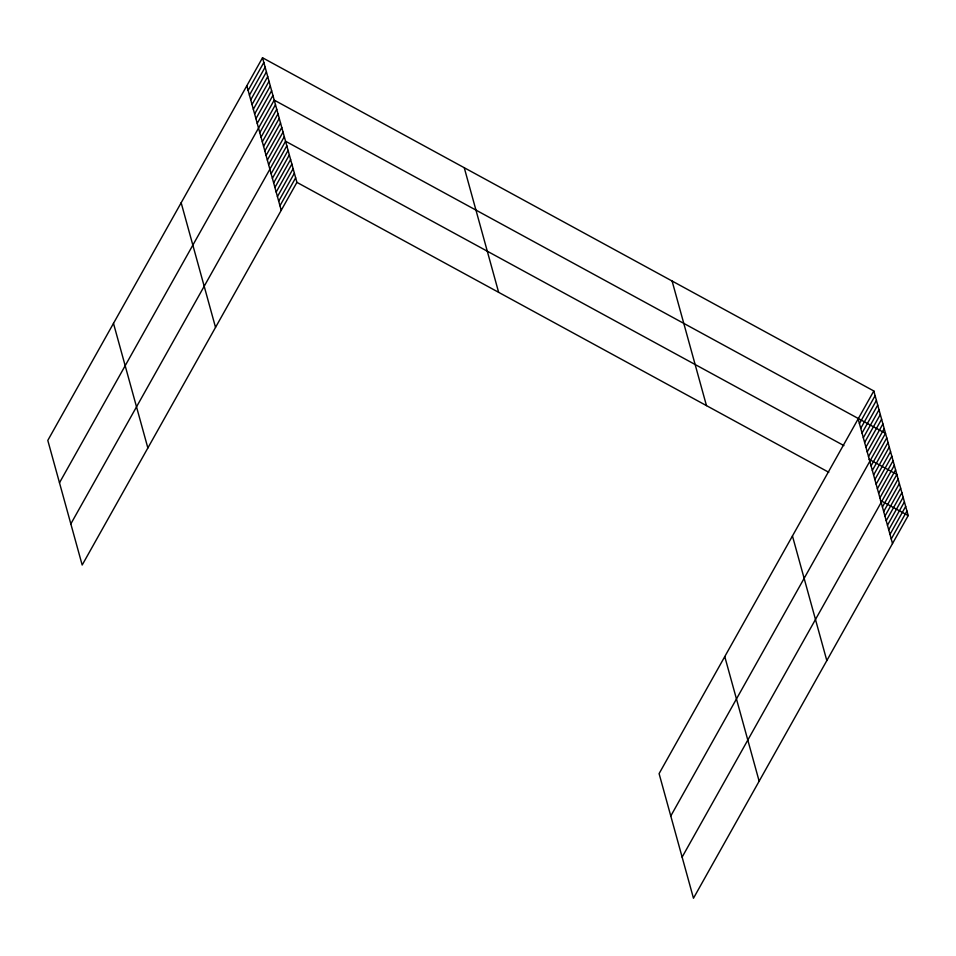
<?xml version="1.0" encoding="UTF-8"?>
<svg xmlns="http://www.w3.org/2000/svg" width="956" height="956" viewBox="0 0 956 956"><rect width="100%" height="100%" fill="white"/><g stroke="black" fill="none" stroke-linecap="round" stroke-linejoin="round"><path stroke-width="1.43" d="M262.53 57.766L47.8 440.417L82.18 565.02L296.91 182.369L262.53 57.766L873.82 390.98L908.2 515.583L693.47 898.234L659.09 773.631L873.82 390.98M248.142 90.438L263.832 62.475M249.432 95.146L265.135 67.183M250.735 99.854L266.425 71.891M252.037 104.562L267.728 76.599M253.328 109.271L269.03 81.308M254.631 113.979L270.321 86.004M255.933 118.675L271.624 90.712M257.236 123.384L272.926 95.421M59.487 482.78L274.217 100.129L885.507 433.343L670.777 815.994M259.793 132.669L275.483 104.694M261.048 137.234L276.738 109.271M262.314 141.799L278.005 113.836M263.569 146.364L279.26 118.401M264.836 150.94L280.526 122.977M266.091 155.505L281.781 127.542M267.357 160.07L283.048 132.107M268.612 164.647L284.302 136.684M70.828 523.9L285.569 141.249L843.897 445.604M271.134 173.777L286.824 145.814M272.388 178.354L288.091 150.391M273.655 182.919L289.345 154.956M274.91 187.484L290.612 159.521M276.176 192.06L291.867 164.097M277.431 196.625L293.134 168.662M278.698 201.19L294.388 173.227M279.953 205.767L295.655 177.804M859.432 423.651L875.122 395.688M860.723 428.36L876.425 400.397M862.025 433.068L877.716 405.105M863.328 437.776L879.018 409.813M864.618 442.485L880.321 414.522M865.921 447.193L881.611 419.23M867.223 451.901L882.914 423.938M868.514 456.61L884.216 428.635M871.083 465.883L886.774 437.92M872.338 470.448L888.028 442.485M873.605 475.013L889.295 447.05M874.86 479.589L890.55 451.626M876.126 484.154L891.817 456.191M877.381 488.719L893.071 460.756M878.648 493.296L894.338 465.333M879.902 497.861L895.593 469.898M682.118 857.114L896.859 474.463L869.124 459.346M882.424 507.003L898.114 479.04M883.679 511.568L899.381 483.605M884.945 516.132L900.636 488.169M886.2 520.709L901.902 492.734M887.467 525.274L903.157 497.311M888.722 529.839L904.424 501.876M889.988 534.404L905.679 506.441M891.243 538.981L906.945 511.018M296.91 182.369L828.768 472.288M880.464 500.466L908.2 515.583M858.13 418.943L892.51 543.546M792.452 535.993L826.821 660.596M672.092 281.016L706.472 405.619M724.768 656.581L759.148 781.183M464.258 167.73L498.638 292.333M246.839 85.729L281.219 210.332M181.162 202.78L215.53 327.382M113.489 323.367L147.857 447.97"/></g></svg>
